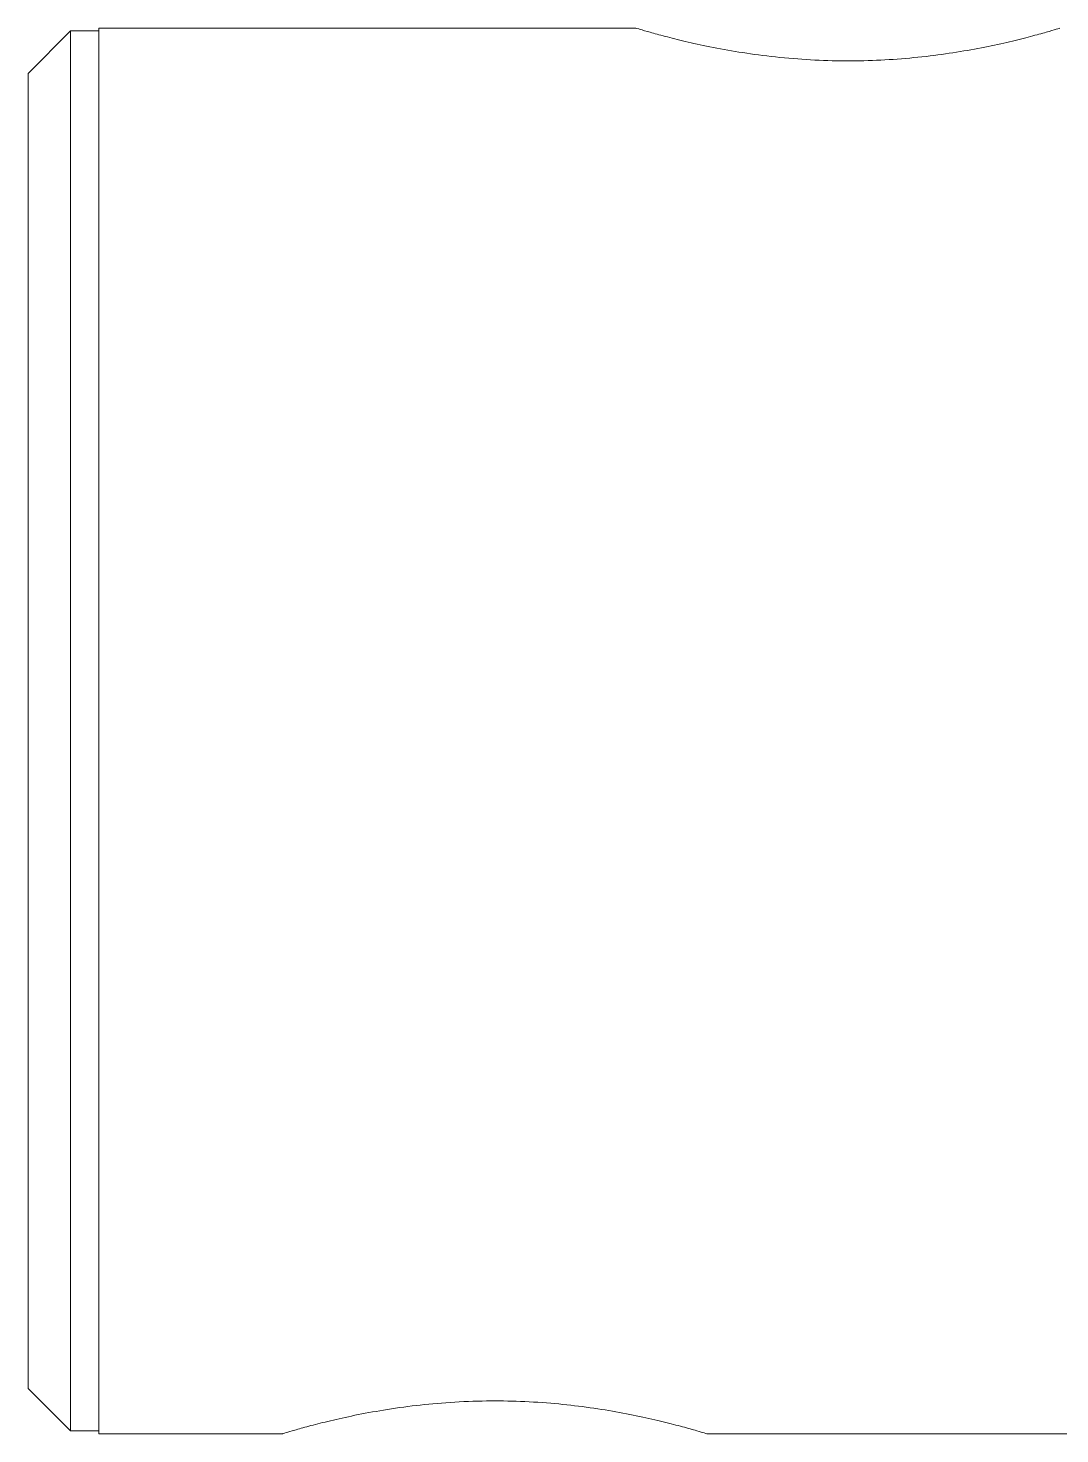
# Paper-space layout 'Sheet2' of a CAD drawing. Header units: inches. Extents: x 0.1 to 10.9, y 0 to 8.5.
# Drawn here: x 3.935 to 4.422, y 6.854 to 7.517 of the extents above; entities that cross this region are included whole.
import ezdxf

# ---------------------------------------------------------------- set-up
doc = ezdxf.new("R2010")
doc.units = ezdxf.units.IN
doc.header["$MEASUREMENT"] = 0

psp = doc.layouts.new('Sheet2')

# ---------------------------------------------------------------- linework, layer by layer
at = {"color": 7, "linetype": 'Continuous', "lineweight": 0}
for p, q in [((3.95538, 7.515873), (3.93538, 7.495873)), ((3.968714, 7.515873), (3.95538, 7.515873)), ((3.95538, 7.515873), (3.95538, 6.855873)), ((4.222047, 7.517206), (3.968714, 7.517206)), ((3.968714, 6.85454), (3.968714, 7.517206)), ((3.93538, 7.495801), (3.935452, 7.495873)), ((3.935452, 7.495873), (3.935434, 7.495873)), ((3.93538, 6.875945), (3.93538, 7.495801)), ((3.935452, 6.875873), (3.93538, 6.875945)), ((3.93538, 6.875873), (3.95538, 6.855873)), ((3.935434, 6.875873), (3.935452, 6.875873)), ((3.95538, 6.855873), (3.968714, 6.855873)), ((3.968714, 6.85454), (4.055481, 6.85454)), ((4.25538, 6.85454), (4.468714, 6.85454))]:
    psp.add_line(p, q, dxfattribs=at)
for points, knots in [([(4.222047, 7.517206), (4.222301, 7.517129), (4.222817, 7.516973), (4.226958, 7.515744), (4.233476, 7.513911), (4.242369, 7.511601), (4.253559, 7.509022), (4.266736, 7.506461), (4.281763, 7.504186), (4.297855, 7.502537), (4.314695, 7.501692), (4.331243, 7.501746), (4.347457, 7.502648), (4.362681, 7.504245), (4.376986, 7.506404), (4.389939, 7.508896), (4.401316, 7.511497), (4.410566, 7.513894), (4.41733, 7.515799), (4.421388, 7.517006), (4.42177, 7.517123), (4.421946, 7.517176)], [0, 0, 0, 0, 0.05130893, 0.10414583, 0.15544404, 0.20815938, 0.260805, 0.31490823, 0.36867479, 0.42408653, 0.47630179, 0.5301486, 0.58052295, 0.63232335, 0.68344304, 0.73592926, 0.78917188, 0.84393361, 0.89746618, 0.95266583, 1, 1, 1, 1]), ([(4.055481, 6.85457), (4.055448, 6.85456), (4.055004, 6.854426), (4.056705, 6.854941), (4.060717, 6.856124), (4.067406, 6.857998), (4.076432, 6.860323), (4.087683, 6.862893), (4.10107, 6.865459), (4.116073, 6.867682), (4.1324, 6.869301), (4.149039, 6.870076), (4.165783, 6.86996), (4.18176, 6.86902), (4.197057, 6.867363), (4.211199, 6.865189), (4.224116, 6.862671), (4.235305, 6.860086), (4.244475, 6.857696), (4.250817, 6.855899), (4.254678, 6.854753), (4.255144, 6.854611), (4.25538, 6.85454)], [0, 0, 0, 0, 0.0042644, 0.0574299, 0.1079097, 0.1597917, 0.211478, 0.26456, 0.3180963, 0.3731946, 0.4264117, 0.4813071, 0.5323127, 0.5848397, 0.6352692, 0.687063, 0.7393537, 0.7930738, 0.8468383, 0.9022235, 0.9504839, 1, 1, 1, 1])]:
    psp.add_open_spline(points, degree=3, knots=knots, dxfattribs=at)

doc.saveas('drawing.dxf')
